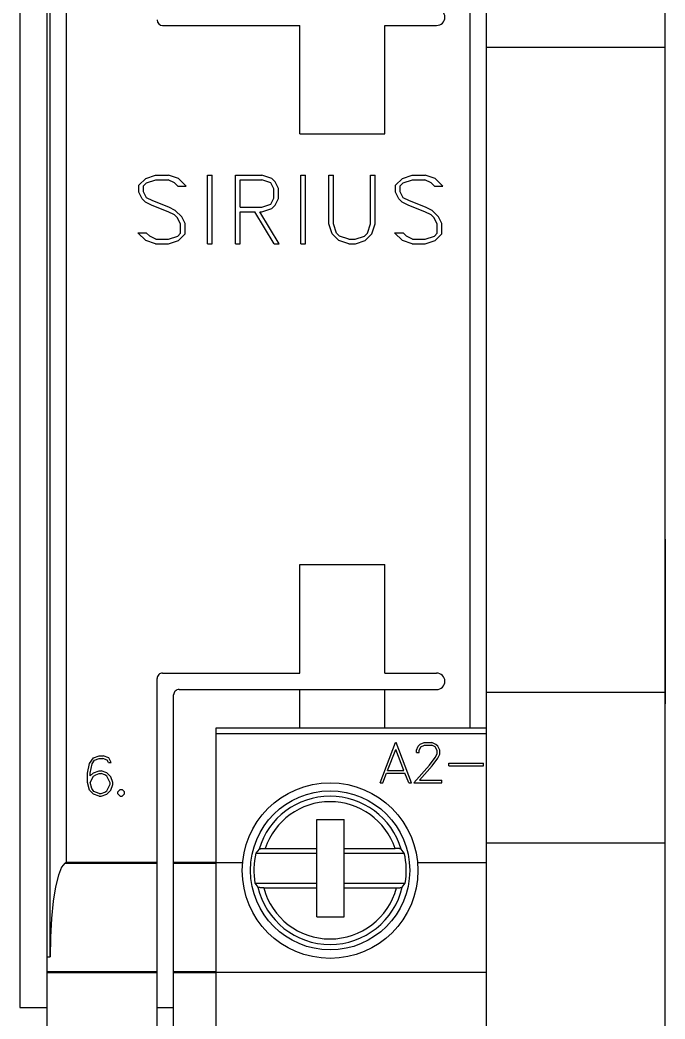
# Model space of a CAD drawing. Header units: millimetres. Extents: x -72 to 2978, y -1067 to 2817.
# Drawn here: x 1166.35 to 1189.84, y 2577.16 to 2613.56 of the extents above; entities that cross this region are included whole.
import ezdxf

# ---------------------------------------------------------------- set-up
doc = ezdxf.new("R2010")
doc.units = ezdxf.units.MM
doc.layers.add('10000_FRONT', color=7, linetype='Continuous')

msp = doc.modelspace()

# ---------------------------------------------------------------- linework, layer by layer
for p, q in [((1189.843, 2544.489), (1189.843, 2657.589)), ((1189.843, 2594.639), (1189.843, 2588.639)), ((1183.343, 2587.563), (1183.343, 2593.563))]:
    msp.add_line(p, q)
at = {"color": 6, "linetype": 'ByBlock'}
for p, q in [((1183.343, 2612.574), (1189.843, 2612.574)), ((1183.343, 2589.063), (1189.843, 2589.063)), ((1183.343, 2583.574), (1189.843, 2583.574))]:
    msp.add_line(p, q, dxfattribs=at)
at = {"layer": '10000_FRONT', "color": 7, "linetype": 'Continuous', "lineweight": 25}
for p, q in [((1167.343, 2573.064), (1167.343, 2630.064)), ((1166.353, 2577.574), (1166.353, 2625.574)), ((1167.443, 2579.425), (1167.443, 2623.703)), ((1168.043, 2582.869), (1168.043, 2620.259)), ((1182.743, 2587.764), (1182.743, 2615.364)), ((1183.343, 2587.764), (1183.343, 2615.364)), ((1171.543, 2613.364), (1176.543, 2613.364)), ((1176.543, 2609.414), (1176.543, 2613.364)), ((1179.643, 2613.364), (1181.523, 2613.364)), ((1179.643, 2609.414), (1179.643, 2613.364)), ((1176.543, 2609.414), (1179.643, 2609.414)), ((1170.68, 2607.542), (1170.927, 2607.788)), ((1170.849, 2607.524), (1170.953, 2607.628)), ((1170.927, 2607.788), (1171.287, 2607.908)), ((1170.953, 2607.628), (1171.293, 2607.741)), ((1171.287, 2607.908), (1171.76, 2607.908)), ((1171.293, 2607.741), (1171.749, 2607.741)), ((1171.973, 2607.628), (1171.749, 2607.741)), ((1172.12, 2607.789), (1171.76, 2607.908)), ((1172.095, 2607.507), (1171.973, 2607.628)), ((1172.4, 2607.507), (1172.12, 2607.789)), ((1173.181, 2607.908), (1173.348, 2607.908)), ((1173.181, 2605.409), (1173.181, 2607.908)), ((1173.348, 2605.409), (1173.348, 2607.908)), ((1174.201, 2607.908), (1175.16, 2607.908)), ((1174.201, 2605.409), (1174.201, 2607.908)), ((1174.368, 2607.741), (1175.153, 2607.741)), ((1174.368, 2606.742), (1174.368, 2607.741)), ((1175.486, 2607.627), (1175.153, 2607.741)), ((1175.518, 2607.788), (1175.16, 2607.908)), ((1175.596, 2607.411), (1175.486, 2607.627)), ((1175.645, 2607.666), (1175.518, 2607.788)), ((1175.763, 2607.423), (1175.645, 2607.666)), ((1176.581, 2607.908), (1176.748, 2607.908)), ((1176.581, 2605.409), (1176.581, 2607.908)), ((1176.748, 2605.409), (1176.748, 2607.908)), ((1177.601, 2607.908), (1177.768, 2607.908)), ((1177.601, 2606.131), (1177.601, 2607.908)), ((1177.768, 2606.136), (1177.768, 2607.908)), ((1179.121, 2607.908), (1179.288, 2607.908)), ((1179.121, 2606.136), (1179.121, 2607.908)), ((1179.288, 2606.131), (1179.288, 2607.908)), ((1180.03, 2607.542), (1180.277, 2607.788)), ((1180.199, 2607.524), (1180.303, 2607.628)), ((1180.277, 2607.788), (1180.637, 2607.908)), ((1180.303, 2607.628), (1180.643, 2607.741)), ((1180.637, 2607.908), (1181.11, 2607.908)), ((1180.643, 2607.741), (1181.099, 2607.741)), ((1181.323, 2607.628), (1181.099, 2607.741)), ((1181.47, 2607.789), (1181.11, 2607.908)), ((1181.445, 2607.507), (1181.323, 2607.628)), ((1181.75, 2607.507), (1181.47, 2607.789)), ((1170.68, 2607.292), (1170.68, 2607.542)), ((1170.8, 2607.049), (1170.68, 2607.292)), ((1170.849, 2607.307), (1170.849, 2607.524)), ((1170.96, 2607.088), (1170.849, 2607.307)), ((1172.095, 2607.507), (1172.4, 2607.507)), ((1175.596, 2607.073), (1175.596, 2607.411)), ((1175.763, 2607.061), (1175.763, 2607.423)), ((1180.03, 2607.292), (1180.03, 2607.542)), ((1180.15, 2607.049), (1180.03, 2607.292)), ((1180.199, 2607.307), (1180.199, 2607.524)), ((1180.31, 2607.088), (1180.199, 2607.307)), ((1181.445, 2607.507), (1181.75, 2607.507)), ((1170.924, 2606.926), (1170.8, 2607.049)), ((1171.163, 2606.808), (1170.924, 2606.926)), ((1171.183, 2606.975), (1170.96, 2607.088)), ((1171.767, 2606.741), (1171.183, 2606.975)), ((1175.153, 2606.742), (1175.486, 2606.856)), ((1175.486, 2606.856), (1175.596, 2607.073)), ((1175.645, 2606.817), (1175.763, 2607.061)), ((1180.274, 2606.926), (1180.15, 2607.049)), ((1180.513, 2606.808), (1180.274, 2606.926)), ((1180.533, 2606.975), (1180.31, 2607.088)), ((1181.117, 2606.741), (1180.533, 2606.975)), ((1171.742, 2606.576), (1171.163, 2606.808)), ((1171.973, 2606.459), (1171.742, 2606.576)), ((1172.006, 2606.626), (1171.767, 2606.741)), ((1172.246, 2606.385), (1172.006, 2606.626)), ((1174.368, 2606.742), (1175.153, 2606.742)), ((1174.368, 2606.575), (1174.906, 2606.575)), ((1174.368, 2605.409), (1174.368, 2606.575)), ((1175.604, 2605.409), (1174.906, 2606.575)), ((1175.784, 2605.409), (1175.086, 2606.575)), ((1175.086, 2606.575), (1175.159, 2606.575)), ((1175.159, 2606.575), (1175.518, 2606.695)), ((1175.518, 2606.695), (1175.645, 2606.817)), ((1181.092, 2606.576), (1180.513, 2606.808)), ((1181.323, 2606.459), (1181.092, 2606.576)), ((1181.356, 2606.626), (1181.117, 2606.741)), ((1181.596, 2606.385), (1181.356, 2606.626)), ((1172.082, 2606.35), (1171.973, 2606.459)), ((1172.196, 2606.125), (1172.082, 2606.35)), ((1172.196, 2605.794), (1172.196, 2606.125)), ((1172.363, 2606.143), (1172.246, 2606.385)), ((1172.363, 2605.775), (1172.363, 2606.143)), ((1177.72, 2605.771), (1177.601, 2606.131)), ((1177.882, 2605.796), (1177.768, 2606.136)), ((1179.007, 2605.796), (1179.121, 2606.136)), ((1179.168, 2605.771), (1179.288, 2606.131)), ((1181.432, 2606.35), (1181.323, 2606.459)), ((1181.546, 2606.125), (1181.432, 2606.35)), ((1181.546, 2605.794), (1181.546, 2606.125)), ((1181.713, 2606.143), (1181.596, 2606.385)), ((1181.713, 2605.775), (1181.713, 2606.143)), ((1170.927, 2605.528), (1170.644, 2605.81)), ((1170.644, 2605.81), (1170.95, 2605.81)), ((1171.074, 2605.689), (1170.95, 2605.81)), ((1172.092, 2605.689), (1172.196, 2605.794)), ((1172.12, 2605.53), (1172.363, 2605.775)), ((1177.964, 2605.529), (1177.72, 2605.771)), ((1177.988, 2605.689), (1177.882, 2605.796)), ((1178.899, 2605.689), (1179.007, 2605.796)), ((1178.925, 2605.529), (1179.168, 2605.771)), ((1180.277, 2605.528), (1179.994, 2605.81)), ((1179.994, 2605.81), (1180.3, 2605.81)), ((1180.424, 2605.689), (1180.3, 2605.81)), ((1181.442, 2605.689), (1181.546, 2605.794)), ((1181.47, 2605.53), (1181.713, 2605.775)), ((1171.287, 2605.409), (1170.927, 2605.528)), ((1171.297, 2605.576), (1171.074, 2605.689)), ((1171.287, 2605.409), (1171.76, 2605.409)), ((1171.297, 2605.576), (1171.752, 2605.576)), ((1171.752, 2605.576), (1172.092, 2605.689)), ((1171.76, 2605.409), (1172.12, 2605.53)), ((1173.181, 2605.409), (1173.348, 2605.409)), ((1174.201, 2605.409), (1174.368, 2605.409)), ((1175.604, 2605.409), (1175.784, 2605.409)), ((1176.581, 2605.409), (1176.748, 2605.409)), ((1178.324, 2605.409), (1177.964, 2605.529)), ((1178.33, 2605.575), (1177.988, 2605.689)), ((1178.324, 2605.409), (1178.565, 2605.409)), ((1178.33, 2605.575), (1178.557, 2605.575)), ((1178.557, 2605.575), (1178.899, 2605.689)), ((1178.565, 2605.409), (1178.925, 2605.529)), ((1180.637, 2605.409), (1180.277, 2605.528)), ((1180.647, 2605.576), (1180.424, 2605.689)), ((1180.637, 2605.409), (1181.11, 2605.409)), ((1180.647, 2605.576), (1181.102, 2605.576)), ((1181.102, 2605.576), (1181.442, 2605.689)), ((1181.11, 2605.409), (1181.47, 2605.53)), ((1176.543, 2593.714), (1179.643, 2593.714)), ((1176.543, 2589.764), (1176.543, 2593.714)), ((1179.643, 2589.764), (1179.643, 2593.714)), ((1171.543, 2589.764), (1176.543, 2589.764)), ((1179.643, 2589.764), (1181.523, 2589.764)), ((1171.343, 2573.064), (1171.343, 2589.564)), ((1172.143, 2589.164), (1181.523, 2589.164)), ((1176.543, 2587.764), (1176.543, 2589.164)), ((1179.643, 2587.764), (1179.643, 2589.164)), ((1171.943, 2574.064), (1171.943, 2588.964)), ((1173.493, 2587.764), (1183.343, 2587.764)), ((1173.493, 2574.064), (1173.493, 2587.764)), ((1173.493, 2587.564), (1183.343, 2587.564)), ((1183.343, 2587.564), (1183.343, 2587.764)), ((1183.343, 2582.864), (1183.343, 2587.564)), ((1179.463, 2585.767), (1180.024, 2587.237)), ((1180.024, 2587.237), (1180.045, 2587.237)), ((1180.607, 2585.767), (1180.045, 2587.237)), ((1180.928, 2587.167), (1181.071, 2587.237)), ((1181.071, 2587.237), (1181.354, 2587.237)), ((1181.496, 2587.166), (1181.354, 2587.237)), ((1179.737, 2586.215), (1180.035, 2586.98)), ((1180.333, 2586.215), (1180.035, 2586.98)), ((1180.785, 2586.952), (1180.855, 2587.096)), ((1180.785, 2586.864), (1180.785, 2586.952)), ((1180.785, 2586.864), (1180.885, 2586.864)), ((1180.855, 2587.096), (1180.928, 2587.167)), ((1180.885, 2586.945), (1180.95, 2587.074)), ((1180.885, 2586.864), (1180.885, 2586.945)), ((1180.95, 2587.074), (1181.079, 2587.139)), ((1181.079, 2587.139), (1181.345, 2587.139)), ((1181.475, 2587.074), (1181.345, 2587.139)), ((1181.539, 2586.945), (1181.475, 2587.074)), ((1181.569, 2587.094), (1181.496, 2587.166)), ((1181.539, 2586.816), (1181.539, 2586.945)), ((1181.64, 2586.951), (1181.569, 2587.094)), ((1181.64, 2586.805), (1181.64, 2586.951)), ((1168.808, 2586.117), (1168.876, 2586.463)), ((1168.876, 2586.463), (1169.02, 2586.676)), ((1168.976, 2586.452), (1169.068, 2586.59)), ((1169.02, 2586.676), (1169.233, 2586.747)), ((1169.068, 2586.59), (1169.237, 2586.648)), ((1169.233, 2586.747), (1169.375, 2586.747)), ((1169.237, 2586.648), (1169.37, 2586.648)), ((1169.525, 2586.594), (1169.37, 2586.648)), ((1169.59, 2586.676), (1169.375, 2586.747)), ((1169.568, 2586.51), (1169.525, 2586.594)), ((1169.568, 2586.51), (1169.672, 2586.51)), ((1169.672, 2586.51), (1169.59, 2586.676)), ((1181.27, 2586.41), (1181.473, 2586.682)), ((1181.361, 2586.388), (1181.569, 2586.665)), ((1181.473, 2586.682), (1181.539, 2586.816)), ((1181.569, 2586.665), (1181.64, 2586.805)), ((1181.963, 2586.481), (1183.229, 2586.481)), ((1181.963, 2586.383), (1181.963, 2586.481)), ((1183.229, 2586.383), (1183.229, 2586.481)), ((1168.808, 2585.77), (1168.808, 2586.117)), ((1168.908, 2586.112), (1168.976, 2586.452)), ((1168.908, 2586.015), (1169.021, 2586.129)), ((1168.908, 2586.015), (1168.908, 2586.112)), ((1169.021, 2586.129), (1169.233, 2586.199)), ((1169.106, 2586.055), (1169.237, 2586.1)), ((1169.233, 2586.199), (1169.306, 2586.199)), ((1169.237, 2586.1), (1169.302, 2586.1)), ((1169.433, 2586.055), (1169.302, 2586.1)), ((1169.517, 2586.129), (1169.306, 2586.199)), ((1169.661, 2585.985), (1169.517, 2586.129)), ((1179.565, 2585.767), (1179.7, 2586.117)), ((1179.7, 2586.117), (1180.37, 2586.117)), ((1179.737, 2586.215), (1180.333, 2586.215)), ((1180.506, 2585.767), (1180.37, 2586.117)), ((1180.697, 2585.767), (1181.27, 2586.41)), ((1180.905, 2585.865), (1181.361, 2586.388)), ((1181.963, 2586.383), (1183.229, 2586.383)), ((1168.878, 2585.49), (1168.808, 2585.77)), ((1168.908, 2585.771), (1169.023, 2586.002)), ((1168.96, 2585.559), (1168.908, 2585.771)), ((1169.023, 2586.002), (1169.106, 2586.055)), ((1169.515, 2586.002), (1169.433, 2586.055)), ((1169.631, 2585.769), (1169.515, 2586.002)), ((1169.631, 2585.709), (1169.631, 2585.769)), ((1169.731, 2585.774), (1169.661, 2585.985)), ((1169.731, 2585.701), (1169.731, 2585.774)), ((1179.463, 2585.767), (1179.565, 2585.767)), ((1180.506, 2585.767), (1180.607, 2585.767)), ((1180.697, 2585.767), (1181.708, 2585.767)), ((1180.905, 2585.865), (1181.708, 2585.865)), ((1181.708, 2585.767), (1181.708, 2585.865)), ((1169.021, 2585.348), (1168.878, 2585.49)), ((1169.039, 2585.443), (1168.96, 2585.559)), ((1169.237, 2585.377), (1169.039, 2585.443)), ((1169.237, 2585.377), (1169.302, 2585.377)), ((1169.302, 2585.377), (1169.433, 2585.422)), ((1169.433, 2585.422), (1169.515, 2585.475)), ((1169.515, 2585.475), (1169.631, 2585.709)), ((1169.517, 2585.348), (1169.661, 2585.49)), ((1169.661, 2585.49), (1169.731, 2585.701)), ((1169.916, 2585.436), (1169.995, 2585.515)), ((1169.916, 2585.356), (1169.916, 2585.436)), ((1169.995, 2585.515), (1170.075, 2585.515)), ((1170.153, 2585.436), (1170.075, 2585.515)), ((1170.153, 2585.356), (1170.153, 2585.436)), ((1169.233, 2585.277), (1169.021, 2585.348)), ((1169.233, 2585.277), (1169.306, 2585.277)), ((1169.306, 2585.277), (1169.517, 2585.348)), ((1169.995, 2585.277), (1169.916, 2585.356)), ((1169.995, 2585.277), (1170.075, 2585.277)), ((1170.075, 2585.277), (1170.153, 2585.356)), ((1177.158, 2584.424), (1178.158, 2584.424)), ((1177.158, 2583.374), (1177.158, 2584.424)), ((1178.158, 2583.374), (1178.158, 2584.424)), ((1175.055, 2583.345), (1174.94, 2583.204)), ((1174.94, 2583.204), (1177.158, 2583.204)), ((1175.056, 2583.345), (1175.058, 2583.348)), ((1175.058, 2583.348), (1175.063, 2583.35)), ((1175.063, 2583.35), (1175.068, 2583.353)), ((1175.068, 2583.353), (1175.074, 2583.355)), ((1175.074, 2583.355), (1175.082, 2583.357)), ((1175.082, 2583.357), (1175.091, 2583.359)), ((1175.091, 2583.359), (1175.101, 2583.361)), ((1175.101, 2583.361), (1175.112, 2583.363)), ((1175.112, 2583.363), (1175.123, 2583.365)), ((1175.123, 2583.365), (1175.136, 2583.367)), ((1175.136, 2583.367), (1175.149, 2583.368)), ((1175.149, 2583.368), (1175.164, 2583.369)), ((1175.164, 2583.369), (1175.179, 2583.371)), ((1175.179, 2583.371), (1175.193, 2583.372)), ((1175.193, 2583.372), (1175.209, 2583.372)), ((1175.209, 2583.372), (1175.225, 2583.373)), ((1175.225, 2583.373), (1175.242, 2583.374)), ((1175.242, 2583.374), (1175.258, 2583.374)), ((1175.258, 2583.374), (1175.274, 2583.374)), ((1175.274, 2583.374), (1177.158, 2583.374)), ((1177.158, 2583.204), (1177.158, 2583.374)), ((1177.158, 2582.104), (1177.158, 2583.204)), ((1178.158, 2583.374), (1180.011, 2583.374)), ((1178.158, 2583.204), (1178.158, 2583.374)), ((1178.158, 2583.204), (1180.346, 2583.204)), ((1178.158, 2582.104), (1178.158, 2583.204)), ((1180.025, 2583.374), (1180.011, 2583.374)), ((1180.038, 2583.374), (1180.025, 2583.374)), ((1180.052, 2583.373), (1180.038, 2583.374)), ((1180.066, 2583.373), (1180.052, 2583.373)), ((1180.079, 2583.372), (1180.066, 2583.373)), ((1180.092, 2583.372), (1180.079, 2583.372)), ((1180.104, 2583.371), (1180.092, 2583.372)), ((1180.116, 2583.37), (1180.104, 2583.371)), ((1180.128, 2583.369), (1180.116, 2583.37)), ((1180.14, 2583.368), (1180.128, 2583.369)), ((1180.151, 2583.366), (1180.14, 2583.368)), ((1180.162, 2583.365), (1180.151, 2583.366)), ((1180.171, 2583.364), (1180.162, 2583.365)), ((1180.18, 2583.362), (1180.171, 2583.364)), ((1180.189, 2583.361), (1180.18, 2583.362)), ((1180.197, 2583.359), (1180.189, 2583.361)), ((1180.204, 2583.357), (1180.197, 2583.359)), ((1180.211, 2583.355), (1180.204, 2583.357)), ((1180.216, 2583.353), (1180.211, 2583.355)), ((1180.221, 2583.351), (1180.216, 2583.353)), ((1180.225, 2583.349), (1180.221, 2583.351)), ((1180.228, 2583.347), (1180.225, 2583.349)), ((1180.23, 2583.345), (1180.228, 2583.347)), ((1180.346, 2583.204), (1180.23, 2583.345)), ((1167.983, 2582.834), (1167.992, 2582.839)), ((1167.983, 2582.834), (1171.343, 2582.834)), ((1167.992, 2582.839), (1168, 2582.844)), ((1168, 2582.844), (1168.009, 2582.849)), ((1168.009, 2582.849), (1168.017, 2582.854)), ((1168.017, 2582.854), (1168.026, 2582.859)), ((1168.026, 2582.859), (1168.034, 2582.864)), ((1168.034, 2582.864), (1168.043, 2582.869)), ((1168.043, 2582.869), (1171.343, 2582.869)), ((1171.943, 2582.869), (1173.493, 2582.869)), ((1171.943, 2582.834), (1173.493, 2582.834)), ((1173.493, 2582.864), (1174.457, 2582.864)), ((1180.829, 2582.864), (1183.343, 2582.864)), ((1183.343, 2578.867), (1183.343, 2582.864)), ((1174.907, 2582.104), (1177.158, 2582.104)), ((1174.907, 2582.104), (1175.013, 2581.963)), ((1177.158, 2581.934), (1177.158, 2582.104)), ((1178.158, 2582.104), (1180.379, 2582.104)), ((1178.158, 2581.934), (1178.158, 2582.104)), ((1180.273, 2581.963), (1180.379, 2582.104)), ((1175.015, 2581.961), (1175.013, 2581.963)), ((1175.018, 2581.959), (1175.015, 2581.961)), ((1175.022, 2581.957), (1175.018, 2581.959)), ((1175.026, 2581.955), (1175.022, 2581.957)), ((1175.031, 2581.953), (1175.026, 2581.955)), ((1175.038, 2581.951), (1175.031, 2581.953)), ((1175.045, 2581.949), (1175.038, 2581.951)), ((1175.052, 2581.947), (1175.045, 2581.949)), ((1175.061, 2581.946), (1175.052, 2581.947)), ((1175.07, 2581.944), (1175.061, 2581.946)), ((1175.079, 2581.943), (1175.07, 2581.944)), ((1175.089, 2581.942), (1175.079, 2581.943)), ((1175.1, 2581.94), (1175.089, 2581.942)), ((1175.111, 2581.939), (1175.1, 2581.94)), ((1175.123, 2581.938), (1175.111, 2581.939)), ((1175.135, 2581.937), (1175.123, 2581.938)), ((1175.147, 2581.936), (1175.135, 2581.937)), ((1175.159, 2581.936), (1175.147, 2581.936)), ((1175.173, 2581.935), (1175.159, 2581.936)), ((1175.186, 2581.935), (1175.173, 2581.935)), ((1175.2, 2581.934), (1175.186, 2581.935)), ((1175.213, 2581.934), (1175.2, 2581.934)), ((1175.226, 2581.934), (1175.213, 2581.934)), ((1175.226, 2581.934), (1177.158, 2581.934)), ((1177.158, 2580.874), (1177.158, 2581.934)), ((1178.158, 2581.934), (1180.06, 2581.934)), ((1178.158, 2580.874), (1178.158, 2581.934)), ((1180.06, 2581.934), (1180.076, 2581.934)), ((1180.076, 2581.934), (1180.092, 2581.934)), ((1180.092, 2581.934), (1180.108, 2581.935)), ((1180.108, 2581.935), (1180.124, 2581.936)), ((1180.124, 2581.936), (1180.139, 2581.936)), ((1180.139, 2581.936), (1180.154, 2581.937)), ((1180.154, 2581.937), (1180.168, 2581.939)), ((1180.168, 2581.939), (1180.183, 2581.94)), ((1180.183, 2581.94), (1180.196, 2581.941)), ((1180.196, 2581.941), (1180.208, 2581.943)), ((1180.208, 2581.943), (1180.219, 2581.945)), ((1180.219, 2581.945), (1180.229, 2581.947)), ((1180.229, 2581.947), (1180.239, 2581.949)), ((1180.239, 2581.949), (1180.248, 2581.951)), ((1180.248, 2581.951), (1180.255, 2581.953)), ((1180.255, 2581.953), (1180.261, 2581.955)), ((1180.261, 2581.955), (1180.266, 2581.958)), ((1180.266, 2581.958), (1180.27, 2581.96)), ((1180.27, 2581.96), (1180.273, 2581.963)), ((1177.158, 2580.874), (1178.158, 2580.874)), ((1167.343, 2579.425), (1167.443, 2579.425)), ((1167.343, 2578.882), (1171.343, 2578.882)), ((1167.343, 2578.848), (1171.343, 2578.848)), ((1171.943, 2578.882), (1173.493, 2578.882)), ((1171.943, 2578.848), (1173.493, 2578.848)), ((1173.493, 2578.867), (1183.343, 2578.867)), ((1183.343, 2575.064), (1183.343, 2578.867)), ((1166.343, 2577.574), (1167.343, 2577.574)), ((1171.343, 2577.574), (1171.943, 2577.574))]:
    msp.add_line(p, q, dxfattribs=at)
msp.add_lwpolyline([(1167.983, 2582.834), (1167.86, 2582.688), (1167.745, 2582.398), (1167.643, 2581.977), (1167.558, 2581.445), (1167.495, 2580.823), (1167.456, 2580.14), (1167.443, 2579.425)], dxfattribs=at)
for centre, radius in [((1177.643, 2582.564), 3.2), ((1177.643, 2582.574), 2.9)]:
    msp.add_circle(centre, radius, dxfattribs=at)
for centre, radius, start, end in [((1181.523, 2613.664), 0.3, 270.0001, 89.9999), ((1171.543, 2613.564), 0.2, 180.0001, 269.9999), ((1171.543, 2589.564), 0.2, 90.0001, 180.0001), ((1181.523, 2589.464), 0.3, 0.0001, 89.9999), ((1181.523, 2589.464), 0.3, 270.0001, 0.0001), ((1172.143, 2588.964), 0.2, 89.9999, 179.9999), ((1177.643, 2582.574), 2.7, 90, 163.4023), ((1177.643, 2582.574), 2.5, 18.6629, 161.3371), ((1177.643, 2582.574), 2.7, 16.5977, 90), ((1177.643, 2582.574), 2.776, 166.8814, 189.7486), ((1177.643, 2582.574), 2.776, 350.2514, 13.1186), ((1177.643, 2582.574), 2.7, 193.0846, 346.9154), ((1177.643, 2582.574), 2.5, 194.8328, 345.1672)]:
    msp.add_arc(centre, radius, start, end, dxfattribs=at)

doc.saveas('drawing.dxf')
